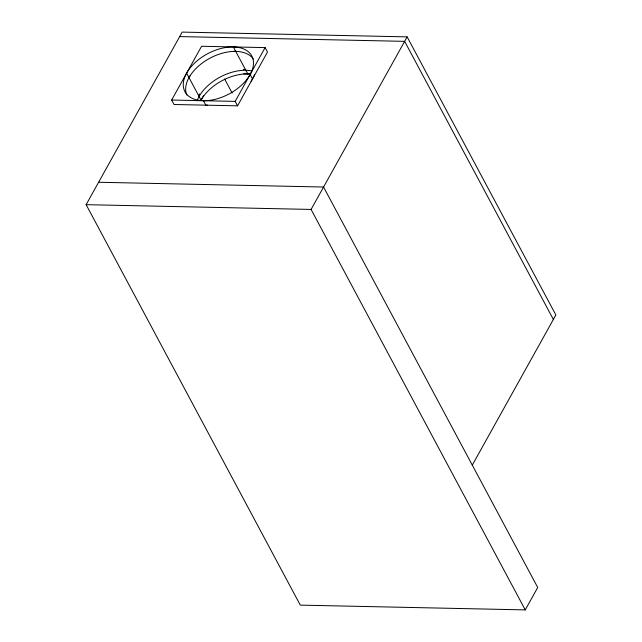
<?xml version="1.0" encoding="UTF-8"?>
<svg xmlns="http://www.w3.org/2000/svg" width="642" height="642" viewBox="0 0 642 642"><rect width="100%" height="100%" fill="white"/><g stroke="black" fill="none" stroke-linecap="round" stroke-linejoin="round"><path stroke-width="0.96" d="M98.611 182.256L323.568 187.031L537.723 587.486L525.244 609.9L300.296 605.125L86.14 204.67L182.192 32.1L407.14 36.875L555.86 314.973L472.287 465.129M171.655 100.04L201.588 46.256L265.106 47.604L267.481 52.05L237.548 105.834L174.03 104.494L171.655 100.04L235.165 101.388L237.548 105.834M188.997 77.594L189.968 75.86M198.667 95.674L199.638 93.941M186.621 73.148L201.05 100.128L203.466 95.786M235.165 101.388L265.106 47.604M525.244 609.9L311.089 209.436L407.14 36.875M179.696 36.586L404.645 41.353L553.364 319.451M233.744 51.336L235.726 51.376M243.406 69.416L245.396 69.456M243.808 73.822L249.762 73.95M86.14 204.67L311.089 209.436M250.139 74.496L252.515 78.942M233.343 46.93L247.772 73.902M224.588 78.934L232.147 93.074M203.41 100.714A37.902 22.799 -28.1 0 0 253.365 60.958A37.902 22.799 -28.1 0 0 198.362 59.786A37.902 22.799 -28.1 0 0 203.41 100.714L205.785 105.16A37.902 22.799 -28.1 0 0 207.655 105.16M254.529 74.552A37.902 22.799 -28.1 0 1 251.094 81.277M186.814 95.048A37.902 22.799 -28.1 0 1 209.717 58.318A37.902 22.799 -28.1 0 1 253.333 59.016M197.094 100.898A37.902 22.799 -28.1 0 1 251.752 70.941M201.05 100.128A37.902 22.799 -28.1 0 1 250.813 74.103"/></g></svg>
